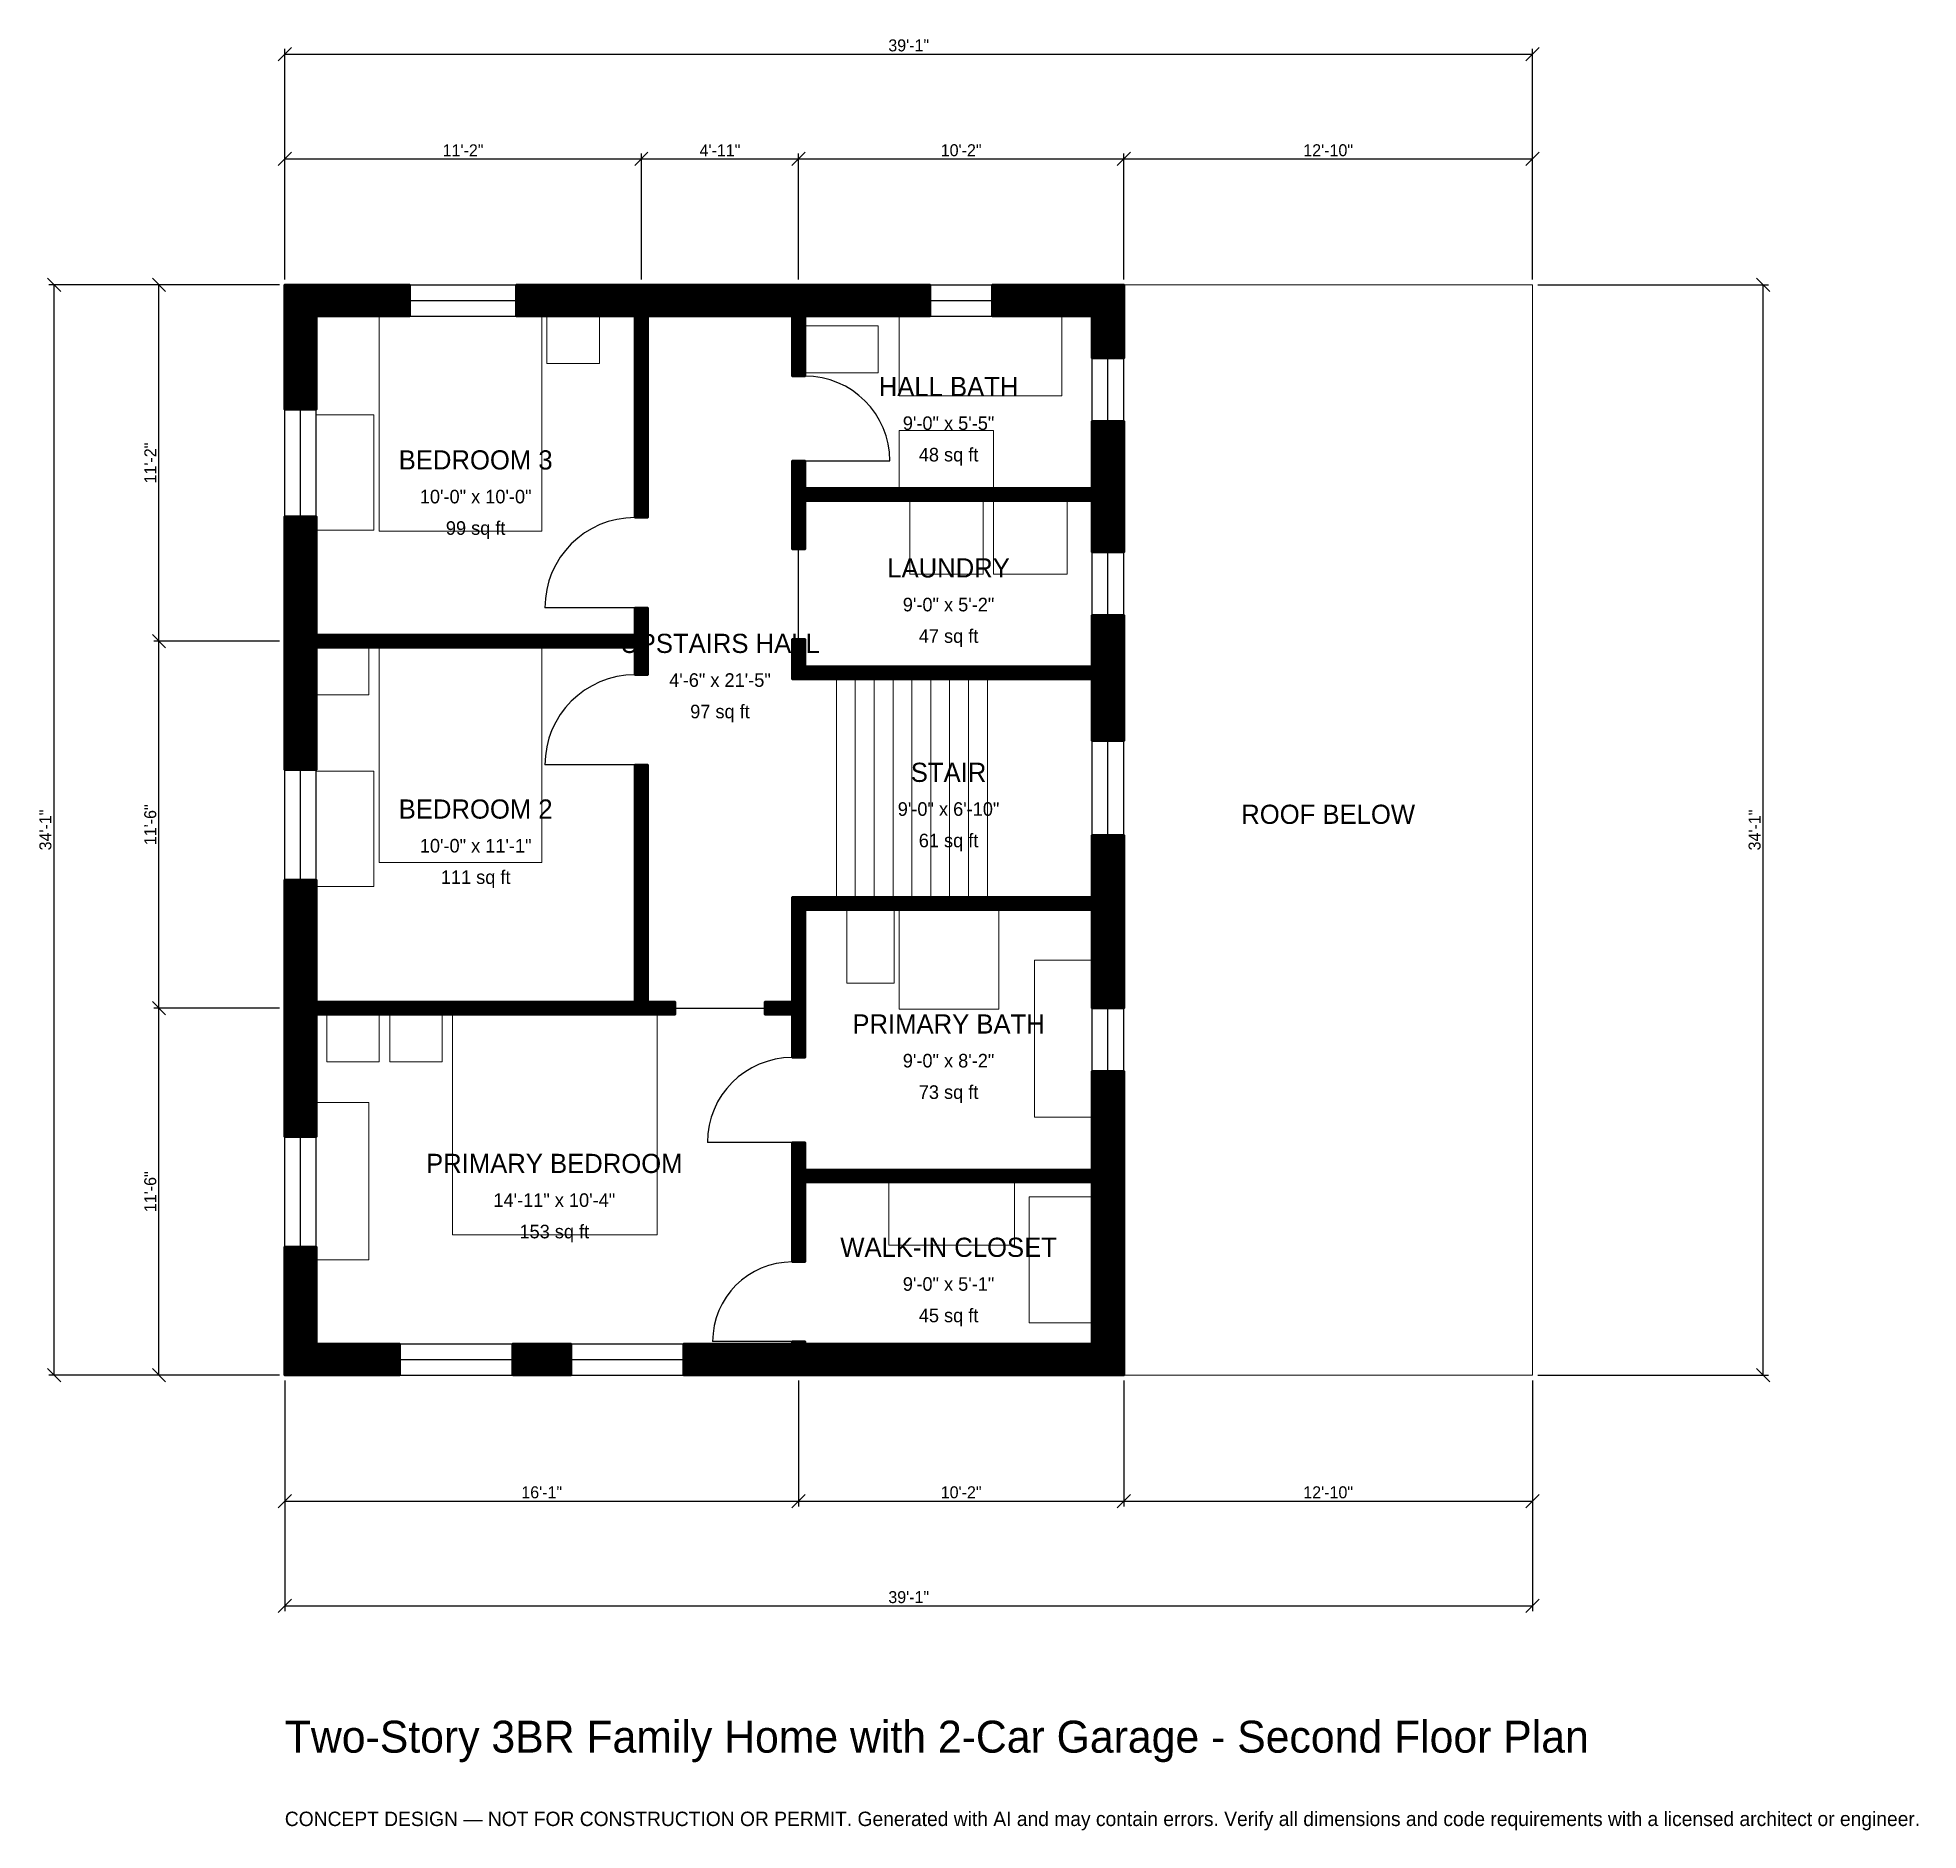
# Model space of a CAD drawing. Header units: inches. Extents: x -93 to 613, y -171 to 502.
import ezdxf
from ezdxf.enums import TextEntityAlignment as Align

# ---------------------------------------------------------------- set-up
doc = ezdxf.new("R2010")
doc.units = ezdxf.units.IN
doc.header["$MEASUREMENT"] = 0
doc.linetypes.add('DASHED', pattern=[0.6, 0.5, -0.1])
for name, color, linetype, lineweight in [('A-ANNO-DIMS', 1, 'Continuous', 13), ('A-ANNO-TEXT', 7, 'Continuous', 18), ('A-AREA-IDEN', 7, 'Continuous', 18), ('A-DOOR', 2, 'Continuous', 25), ('A-FLOR-FIXT', 9, 'Continuous', 13), ('A-FLOR-STRS', 3, 'Continuous', 18), ('A-FURN', 9, 'Continuous', 13), ('A-GLAZ', 4, 'Continuous', 25), ('A-SITE-PAVE', 8, 'Continuous', 13), ('A-WALL', 7, 'Continuous', 50), ('A-WALL-PATT', 8, 'Continuous', 13)]:
    doc.layers.add(name, color=color, linetype=linetype, lineweight=lineweight)
doc.dimstyles.new('PLAN', dxfattribs={"dimtxt": 4.5, "dimasz": 3, "dimexe": 2, "dimexo": 2, "dimgap": 1, "dimtad": 1, "dimdec": 0, "dimlunit": 4, "dimtsz": 2.5, "dimcen": 2.5, "dimclrd": 1, "dimclre": 1, "dimazin": 3, "dimtfac": 1, "dimtmove": 0, "dimatfit": 3})

msp = doc.modelspace()

# ---------------------------------------------------------------- hatches: boundary and pattern name
at = {"layer": 'A-WALL-PATT'}
h = msp.add_hatch(dxfattribs=at)
h.set_pattern_fill('ANSI31', color=8, scale=0.8)
h.paths.add_polyline_path([(187.0079, 0), (149.8688, 0), (149.8688, 11.811), (187.0079, 11.811), (190.5512, 11.811), (190.5512, 12.5984), (195.2756, 12.5984), (195.2756, 11.811), (198.8189, 11.811), (303.1496, 11.811), (303.1496, 68.8976), (303.1496, 72.4409), (195.2756, 72.4409), (195.2756, 42.5197), (190.5512, 42.5197), (190.5512, 72.4409), (190.5512, 77.1654), (190.5512, 87.4016), (195.2756, 87.4016), (195.2756, 77.1654), (303.1496, 77.1654), (303.1496, 80.7087), (303.1496, 114.1732), (314.9606, 114.1732), (314.9606, 80.7087), (314.9606, 77.1654), (314.9607, 77.1654), (314.9607, 72.4409), (314.9606, 72.4409), (314.9606, 68.8976), (314.9606, 11.811), (314.9607, 11.811), (314.9607, 0), (314.9606, 0), (314.9606, 0), (303.1496, 0), (303.1496, 0), (198.8189, 0), (195.2756, 0), (195.2756, 0), (190.5512, 0), (190.5512, 0), (187.0079, 0)])
h.paths.add_polyline_path([(85.5643, 0), (85.5643, 11.811), (107.3491, 11.811), (107.3491, 0), (85.5643, 0)])
h.paths.add_polyline_path([(11.811, 0), (11.811, 0), (0, 0), (0, 0), (0, 0), (0, 11.811), (0, 11.811), (0, 48.2283), (11.811, 48.2283), (11.811, 11.811), (43.0446, 11.811), (43.0446, 0), (11.811, 0)])
h.paths.add_polyline_path([(0, 131.8898), (0, 135.4331), (0, 135.4331), (0, 140.1575), (0, 140.1575), (0, 143.7008), (0, 186.0236), (11.811, 186.0236), (11.811, 143.7008), (11.811, 140.1575), (131.4961, 140.1575), (131.4961, 229.1339), (136.2205, 229.1339), (136.2205, 140.1575), (146.4567, 140.1575), (146.4567, 135.4331), (136.2205, 135.4331), (131.4961, 135.4331), (11.811, 135.4331), (11.811, 131.8898), (11.811, 89.5669), (0, 89.5669), (0, 131.8898)])
h.paths.add_polyline_path([(0, 269.685), (0, 273.2283), (0, 273.2283), (0, 277.9528), (0, 277.9528), (0, 281.4961), (0, 322.4409), (11.811, 322.4409), (11.811, 281.4961), (11.811, 277.9528), (131.4961, 277.9528), (131.4961, 288.189), (136.2205, 288.189), (136.2205, 277.9528), (136.2205, 273.2283), (136.2205, 262.9921), (131.4961, 262.9921), (131.4961, 273.2283), (11.811, 273.2283), (11.811, 269.685), (11.811, 227.3622), (0, 227.3622), (0, 269.685)])
h.paths.add_polyline_path([(0, 397.6378), (0, 397.6378), (0, 409.4488), (0, 409.4488), (0, 409.4489), (11.811, 409.4489), (11.811, 409.4488), (46.8504, 409.4488), (46.8504, 397.6378), (11.811, 397.6378), (11.811, 362.5984), (0, 362.5984), (0, 397.6378)])
h.paths.add_polyline_path([(127.9528, 409.4488), (131.4961, 409.4488), (131.4961, 409.4489), (136.2205, 409.4489), (136.2205, 409.4488), (139.7638, 409.4488), (187.0079, 409.4488), (190.5512, 409.4488), (190.5512, 409.4489), (195.2756, 409.4489), (195.2756, 409.4488), (198.8189, 409.4488), (242.126, 409.4488), (242.126, 397.6378), (198.8189, 397.6378), (195.2756, 397.6378), (195.2756, 375.1969), (190.5512, 375.1969), (190.5512, 397.6378), (187.0079, 397.6378), (139.7638, 397.6378), (136.2205, 397.6378), (136.2205, 322.0472), (131.4961, 322.0472), (131.4961, 397.6378), (127.9528, 397.6378), (87.0079, 397.6378), (87.0079, 409.4488), (127.9528, 409.4488)])
h.paths.add_polyline_path([(303.1496, 409.4488), (303.1496, 409.4489), (314.9606, 409.4489), (314.9606, 409.4488), (314.9607, 409.4488), (314.9607, 397.6378), (314.9606, 397.6378), (314.9606, 381.8898), (303.1496, 381.8898), (303.1496, 397.6378), (265.748, 397.6378), (265.748, 409.4488), (303.1496, 409.4488)])
h.paths.add_polyline_path([(314.9606, 336.6142), (314.9606, 333.0709), (314.9607, 333.0709), (314.9607, 328.3465), (314.9606, 328.3465), (314.9606, 324.8031), (314.9606, 309.0551), (303.1496, 309.0551), (303.1496, 324.8031), (303.1496, 328.3465), (195.2756, 328.3465), (195.2756, 310.2362), (190.5512, 310.2362), (190.5512, 328.3465), (190.5512, 333.0709), (190.5512, 343.3071), (195.2756, 343.3071), (195.2756, 333.0709), (303.1496, 333.0709), (303.1496, 336.6142), (303.1496, 358.2677), (314.9606, 358.2677), (314.9606, 336.6142)])
h.paths.add_polyline_path([(314.9606, 269.685), (314.9606, 266.1417), (314.9607, 266.1417), (314.9607, 261.4173), (314.9606, 261.4173), (314.9606, 257.874), (314.9606, 238.189), (303.1496, 238.189), (303.1496, 257.874), (303.1496, 261.4173), (195.2756, 261.4173), (190.5512, 261.4173), (190.5512, 266.1417), (190.5512, 276.378), (195.2756, 276.378), (195.2756, 266.1417), (303.1496, 266.1417), (303.1496, 269.685), (303.1496, 285.4331), (314.9606, 285.4331), (314.9606, 269.685)])
h.paths.add_polyline_path([(314.9606, 183.0709), (314.9606, 179.5276), (314.9607, 179.5276), (314.9607, 174.8031), (314.9606, 174.8031), (314.9606, 171.2598), (314.9606, 137.7953), (303.1496, 137.7953), (303.1496, 171.2598), (303.1496, 174.8031), (195.2756, 174.8031), (195.2756, 140.1575), (195.2756, 135.4331), (195.2756, 119.2913), (190.5512, 119.2913), (190.5512, 135.4331), (180.315, 135.4331), (180.315, 140.1575), (190.5512, 140.1575), (190.5512, 174.8031), (190.5512, 179.5276), (195.2756, 179.5276), (303.1496, 179.5276), (303.1496, 183.0709), (303.1496, 202.7559), (314.9606, 202.7559), (314.9606, 183.0709)])

# ---------------------------------------------------------------- linework, layer by layer
at = {"layer": 'A-DOOR'}
for p, q in [((195.2756, 343.3071), (227.1654, 343.3071)), ((192.9134, 276.378), (192.9134, 310.2362)), ((131.4961, 288.189), (97.6378, 288.189)), ((131.4961, 229.1339), (97.6378, 229.1339)), ((146.4567, 137.7953), (180.315, 137.7953)), ((190.5512, 87.4016), (158.6614, 87.4016)), ((190.5512, 12.5984), (160.6299, 12.5984))]:
    msp.add_line(p, q, dxfattribs=at)
for centre, radius, start, end in [((195.2756, 343.3071), 31.8898, 0, 90), ((131.4961, 288.189), 33.8583, 90, 180), ((131.4961, 229.1339), 33.8583, 90, 180), ((190.5512, 87.4016), 31.8898, 90, 180), ((190.5512, 12.5984), 29.9213, 90, 180)]:
    msp.add_arc(centre, radius, start, end, dxfattribs=at)
at = {"layer": 'A-FLOR-FIXT'}
for points in [[(230.7087, 367.7165), (291.7323, 367.7165), (291.7323, 397.6378), (230.7087, 397.6378)], [(195.2756, 376.378), (222.8346, 376.378), (222.8346, 394.0945), (195.2756, 394.0945)], [(230.7087, 333.0709), (266.1417, 333.0709), (266.1417, 354.7244), (230.7087, 354.7244)], [(211.0236, 147.2441), (228.7402, 147.2441), (228.7402, 174.8031), (211.0236, 174.8031)], [(230.7087, 137.4016), (268.1102, 137.4016), (268.1102, 174.8031), (230.7087, 174.8031)], [(281.4961, 96.8504), (303.1496, 96.8504), (303.1496, 155.9055), (281.4961, 155.9055)]]:
    msp.add_lwpolyline(points, close=True, dxfattribs=at)
at = {"layer": 'A-FLOR-STRS'}
for p, q in [((207.0866, 179.5276), (207.0866, 261.4173)), ((214.1732, 179.5276), (214.1732, 261.4173)), ((221.2598, 179.5276), (221.2598, 261.4173)), ((228.3465, 179.5276), (228.3465, 261.4173)), ((235.4331, 179.5276), (235.4331, 261.4173)), ((242.5197, 179.5276), (242.5197, 261.4173)), ((249.6063, 179.5276), (249.6063, 261.4173)), ((256.6929, 179.5276), (256.6929, 261.4173)), ((263.7795, 179.5276), (263.7795, 261.4173))]:
    msp.add_line(p, q, dxfattribs=at)
at = {"layer": 'A-FURN'}
for points in [[(35.4331, 316.9291), (96.4567, 316.9291), (96.4567, 397.6378), (35.4331, 397.6378)], [(98.4252, 379.9213), (118.1102, 379.9213), (118.1102, 397.6378), (98.4252, 397.6378)], [(11.811, 317.3228), (33.4646, 317.3228), (33.4646, 360.6299), (11.811, 360.6299)], [(234.6457, 300.7874), (262.2047, 300.7874), (262.2047, 328.3465), (234.6457, 328.3465)], [(266.1417, 300.7874), (293.7008, 300.7874), (293.7008, 328.3465), (266.1417, 328.3465)], [(11.811, 255.5118), (31.4961, 255.5118), (31.4961, 273.2283), (11.811, 273.2283)], [(35.4331, 192.5197), (96.4567, 192.5197), (96.4567, 273.2283), (35.4331, 273.2283)], [(11.811, 183.4646), (33.4646, 183.4646), (33.4646, 226.7717), (11.811, 226.7717)], [(15.748, 117.7165), (35.4331, 117.7165), (35.4331, 135.4331), (15.748, 135.4331)], [(39.3701, 117.7165), (59.0551, 117.7165), (59.0551, 135.4331), (39.3701, 135.4331)], [(62.9921, 52.7559), (139.7638, 52.7559), (139.7638, 135.4331), (62.9921, 135.4331)], [(11.811, 43.3071), (31.4961, 43.3071), (31.4961, 102.3622), (11.811, 102.3622)], [(226.7717, 48.8189), (274.0157, 48.8189), (274.0157, 72.4409), (226.7717, 72.4409)], [(279.5276, 19.685), (303.1496, 19.685), (303.1496, 66.9291), (279.5276, 66.9291)]]:
    msp.add_lwpolyline(points, close=True, dxfattribs=at)
at = {"layer": 'A-GLAZ'}
for p, q in [((46.8504, 409.4488), (87.0079, 409.4488)), ((46.8504, 403.5433), (87.0079, 403.5433)), ((242.126, 409.4488), (265.748, 409.4488)), ((242.126, 403.5433), (265.748, 403.5433)), ((46.8504, 397.6378), (87.0079, 397.6378)), ((242.126, 397.6378), (265.748, 397.6378)), ((303.1496, 358.2677), (303.1496, 381.8898)), ((309.0551, 358.2677), (309.0551, 381.8898)), ((314.9606, 358.2677), (314.9606, 381.8898)), ((0, 322.4409), (0, 362.5984)), ((5.9055, 322.4409), (5.9055, 362.5984)), ((11.811, 322.4409), (11.811, 362.5984)), ((303.1496, 285.4331), (303.1496, 309.0551)), ((309.0551, 285.4331), (309.0551, 309.0551)), ((314.9606, 285.4331), (314.9606, 309.0551)), ((303.1496, 202.7559), (303.1496, 238.189)), ((309.0551, 202.7559), (309.0551, 238.189)), ((314.9606, 202.7559), (314.9606, 238.189)), ((0, 186.0236), (0, 227.3622)), ((5.9055, 186.0236), (5.9055, 227.3622)), ((11.811, 186.0236), (11.811, 227.3622)), ((303.1496, 114.1732), (303.1496, 137.7953)), ((309.0551, 114.1732), (309.0551, 137.7953)), ((314.9606, 114.1732), (314.9606, 137.7953)), ((0, 48.2283), (0, 89.5669)), ((5.9055, 48.2283), (5.9055, 89.5669)), ((11.811, 48.2283), (11.811, 89.5669)), ((43.0446, 11.811), (85.5643, 11.811)), ((107.3491, 11.811), (149.8688, 11.811)), ((43.0446, 5.9055), (85.5643, 5.9055)), ((43.0446, 0), (85.5643, 0)), ((107.3491, 5.9055), (149.8688, 5.9055)), ((107.3491, 0), (149.8688, 0))]:
    msp.add_line(p, q, dxfattribs=at)
at = {"layer": 'A-SITE-PAVE', "linetype": 'DASHED'}
msp.add_lwpolyline([(314.9606, 0), (468.5039, 0), (468.5039, 409.4488), (314.9606, 409.4488)], close=True, dxfattribs=at)
at = {"layer": 'A-WALL'}
for points in [[(0, 397.6378), (0, 397.6378), (0, 409.4488), (0, 409.4488), (0, 409.4489), (11.811, 409.4489), (11.811, 409.4488), (46.8504, 409.4488), (46.8504, 397.6378), (11.811, 397.6378), (11.811, 362.5984), (0, 362.5984), (0, 397.6378)], [(127.9528, 409.4488), (131.4961, 409.4488), (131.4961, 409.4489), (136.2205, 409.4489), (136.2205, 409.4488), (139.7638, 409.4488), (187.0079, 409.4488), (190.5512, 409.4488), (190.5512, 409.4489), (195.2756, 409.4489), (195.2756, 409.4488), (198.8189, 409.4488), (242.126, 409.4488), (242.126, 397.6378), (198.8189, 397.6378), (195.2756, 397.6378), (195.2756, 375.1969), (190.5512, 375.1969), (190.5512, 397.6378), (187.0079, 397.6378), (139.7638, 397.6378), (136.2205, 397.6378), (136.2205, 322.0472), (131.4961, 322.0472), (131.4961, 397.6378), (127.9528, 397.6378), (87.0079, 397.6378), (87.0079, 409.4488), (127.9528, 409.4488)], [(303.1496, 409.4488), (303.1496, 409.4489), (314.9606, 409.4489), (314.9606, 409.4488), (314.9607, 409.4488), (314.9607, 397.6378), (314.9606, 397.6378), (314.9606, 381.8898), (303.1496, 381.8898), (303.1496, 397.6378), (265.748, 397.6378), (265.748, 409.4488), (303.1496, 409.4488)], [(314.9606, 336.6142), (314.9606, 333.0709), (314.9607, 333.0709), (314.9607, 328.3465), (314.9606, 328.3465), (314.9606, 324.8031), (314.9606, 309.0551), (303.1496, 309.0551), (303.1496, 324.8031), (303.1496, 328.3465), (195.2756, 328.3465), (195.2756, 310.2362), (190.5512, 310.2362), (190.5512, 328.3465), (190.5512, 333.0709), (190.5512, 343.3071), (195.2756, 343.3071), (195.2756, 333.0709), (303.1496, 333.0709), (303.1496, 336.6142), (303.1496, 358.2677), (314.9606, 358.2677), (314.9606, 336.6142)], [(0, 269.685), (0, 273.2283), (0, 273.2283), (0, 277.9528), (0, 277.9528), (0, 281.4961), (0, 322.4409), (11.811, 322.4409), (11.811, 281.4961), (11.811, 277.9528), (131.4961, 277.9528), (131.4961, 288.189), (136.2205, 288.189), (136.2205, 277.9528), (136.2205, 273.2283), (136.2205, 262.9921), (131.4961, 262.9921), (131.4961, 273.2283), (11.811, 273.2283), (11.811, 269.685), (11.811, 227.3622), (0, 227.3622), (0, 269.685)], [(314.9606, 269.685), (314.9606, 266.1417), (314.9607, 266.1417), (314.9607, 261.4173), (314.9606, 261.4173), (314.9606, 257.874), (314.9606, 238.189), (303.1496, 238.189), (303.1496, 257.874), (303.1496, 261.4173), (195.2756, 261.4173), (190.5512, 261.4173), (190.5512, 266.1417), (190.5512, 276.378), (195.2756, 276.378), (195.2756, 266.1417), (303.1496, 266.1417), (303.1496, 269.685), (303.1496, 285.4331), (314.9606, 285.4331), (314.9606, 269.685)], [(0, 131.8898), (0, 135.4331), (0, 135.4331), (0, 140.1575), (0, 140.1575), (0, 143.7008), (0, 186.0236), (11.811, 186.0236), (11.811, 143.7008), (11.811, 140.1575), (131.4961, 140.1575), (131.4961, 229.1339), (136.2205, 229.1339), (136.2205, 140.1575), (146.4567, 140.1575), (146.4567, 135.4331), (136.2205, 135.4331), (131.4961, 135.4331), (11.811, 135.4331), (11.811, 131.8898), (11.811, 89.5669), (0, 89.5669), (0, 131.8898)], [(314.9606, 183.0709), (314.9606, 179.5276), (314.9607, 179.5276), (314.9607, 174.8031), (314.9606, 174.8031), (314.9606, 171.2598), (314.9606, 137.7953), (303.1496, 137.7953), (303.1496, 171.2598), (303.1496, 174.8031), (195.2756, 174.8031), (195.2756, 140.1575), (195.2756, 135.4331), (195.2756, 119.2913), (190.5512, 119.2913), (190.5512, 135.4331), (180.315, 135.4331), (180.315, 140.1575), (190.5512, 140.1575), (190.5512, 174.8031), (190.5512, 179.5276), (195.2756, 179.5276), (303.1496, 179.5276), (303.1496, 183.0709), (303.1496, 202.7559), (314.9606, 202.7559), (314.9606, 183.0709)], [(187.0079, 0), (149.8688, 0), (149.8688, 11.811), (187.0079, 11.811), (190.5512, 11.811), (190.5512, 12.5984), (195.2756, 12.5984), (195.2756, 11.811), (198.8189, 11.811), (303.1496, 11.811), (303.1496, 68.8976), (303.1496, 72.4409), (195.2756, 72.4409), (195.2756, 42.5197), (190.5512, 42.5197), (190.5512, 72.4409), (190.5512, 77.1654), (190.5512, 87.4016), (195.2756, 87.4016), (195.2756, 77.1654), (303.1496, 77.1654), (303.1496, 80.7087), (303.1496, 114.1732), (314.9606, 114.1732), (314.9606, 80.7087), (314.9606, 77.1654), (314.9607, 77.1654), (314.9607, 72.4409), (314.9606, 72.4409), (314.9606, 68.8976), (314.9606, 11.811), (314.9607, 11.811), (314.9607, 0), (314.9606, 0), (314.9606, 0), (303.1496, 0), (303.1496, 0), (198.8189, 0), (195.2756, 0), (195.2756, 0), (190.5512, 0), (190.5512, 0), (187.0079, 0)], [(11.811, 0), (11.811, 0), (0, 0), (0, 0), (0, 0), (0, 11.811), (0, 11.811), (0, 48.2283), (11.811, 48.2283), (11.811, 11.811), (43.0446, 11.811), (43.0446, 0), (11.811, 0)], [(85.5643, 0), (85.5643, 11.811), (107.3491, 11.811), (107.3491, 0), (85.5643, 0)]]:
    msp.add_lwpolyline(points, close=True, dxfattribs=at)

# ---------------------------------------------------------------- texts
at = {"layer": 'A-ANNO-TEXT'}
for s, height, p in [('Two-Story 3BR Family Home with 2-Car Garage - Second Floor Plan', 12, (0, -141.7323)), ('CONCEPT DESIGN — NOT FOR CONSTRUCTION OR PERMIT. Generated with AI and may contain errors. Verify all dimensions and code requirements with a licensed architect or engineer.', 5.4, (0, -169.2913))]:
    msp.add_text(s, height=height, dxfattribs=at).set_placement(p)
at = {"layer": 'A-AREA-IDEN'}
for s, height, p in [('HALL BATH', 7.2, (249.2126, 371.2598)), ('9\'-0" x 5\'-5"', 5.1, (249.2126, 357.4803)), ('BEDROOM 3', 7.2, (71.6535, 343.7008)), ('48 sq ft', 5.1, (249.2126, 345.6693)), ('10\'-0" x 10\'-0"', 5.1, (71.6535, 329.9213)), ('99 sq ft', 5.1, (71.6535, 318.1102)), ('LAUNDRY', 7.2, (249.2126, 303.1496)), ('9\'-0" x 5\'-2"', 5.1, (249.2126, 289.3701)), ('UPSTAIRS HALL', 7.2, (163.3858, 274.8031)), ('47 sq ft', 5.1, (249.2126, 277.5591)), ('4\'-6" x 21\'-5"', 5.1, (163.3858, 261.0236)), ('97 sq ft', 5.1, (163.3858, 249.2126)), ('STAIR', 7.2, (249.2126, 226.378)), ('BEDROOM 2', 7.2, (71.6535, 212.5984)), ('9\'-0" x 6\'-10"', 5.1, (249.2126, 212.5984)), ('ROOF BELOW', 7.2, (391.7323, 210.6299)), ('10\'-0" x 11\'-1"', 5.1, (71.6535, 198.8189)), ('61 sq ft', 5.1, (249.2126, 200.7874)), ('111 sq ft', 5.1, (71.6535, 187.0079)), ('PRIMARY BATH', 7.2, (249.2126, 131.8898)), ('9\'-0" x 8\'-2"', 5.1, (249.2126, 118.1102)), ('73 sq ft', 5.1, (249.2126, 106.2992)), ('PRIMARY BEDROOM', 7.2, (101.1811, 79.5276)), ('14\'-11" x 10\'-4"', 5.1, (101.1811, 65.748)), ('153 sq ft', 5.1, (101.1811, 53.937)), ('WALK-IN CLOSET', 7.2, (249.2126, 48.0315)), ('9\'-0" x 5\'-1"', 5.1, (249.2126, 34.252)), ('45 sq ft', 5.1, (249.2126, 22.4409))]:
    msp.add_text(s, height=height, dxfattribs=at).set_placement(p, align=Align.MIDDLE_CENTER)

# ---------------------------------------------------------------- dimensions: what is measured, and where the dimension line sits
at = {"layer": 'A-ANNO-DIMS'}
for base, p1, p2, text in [((0, 496.063), (0, 409.4488), (468.5039, 409.4488), '39\'-1"'), ((0, 456.6929), (0, 409.4488), (133.8583, 409.4488), '11\'-2"'), ((133.8583, 456.6929), (133.8583, 409.4488), (192.9134, 409.4488), '4\'-11"'), ((192.9134, 456.6929), (192.9134, 409.4488), (314.9606, 409.4488), '10\'-2"'), ((314.9606, 456.6929), (314.9606, 409.4488), (468.5039, 409.4488), '12\'-10"'), ((0, -47.2441), (0, 0), (192.9134, 0), '16\'-1"'), ((0, -86.6142), (0, 0), (468.5039, 0), '39\'-1"'), ((192.9134, -47.2441), (192.9134, 0), (314.9606, 0), '10\'-2"'), ((314.9606, -47.2441), (314.9606, 0), (468.5039, 0), '12\'-10"')]:
    msp.add_linear_dim(base=base, p1=p1, p2=p2, text=text, dimstyle='PLAN', dxfattribs=at).render()
for base, p1, p2, text in [((-86.6142, 0), (0, 0), (0, 409.4488), '34\'-1"'), ((-47.2441, 275.5906), (0, 275.5906), (0, 409.4488), '11\'-2"'), ((555.1181, 0), (468.5039, 0), (468.5039, 409.4488), '34\'-1"'), ((-47.2441, 137.7953), (0, 137.7953), (0, 275.5906), '11\'-6"'), ((-47.2441, 0), (0, 0), (0, 137.7953), '11\'-6"')]:
    msp.add_linear_dim(base=base, p1=p1, p2=p2, angle=90, text=text, dimstyle='PLAN', dxfattribs=at).render()

doc.saveas('drawing.dxf')
